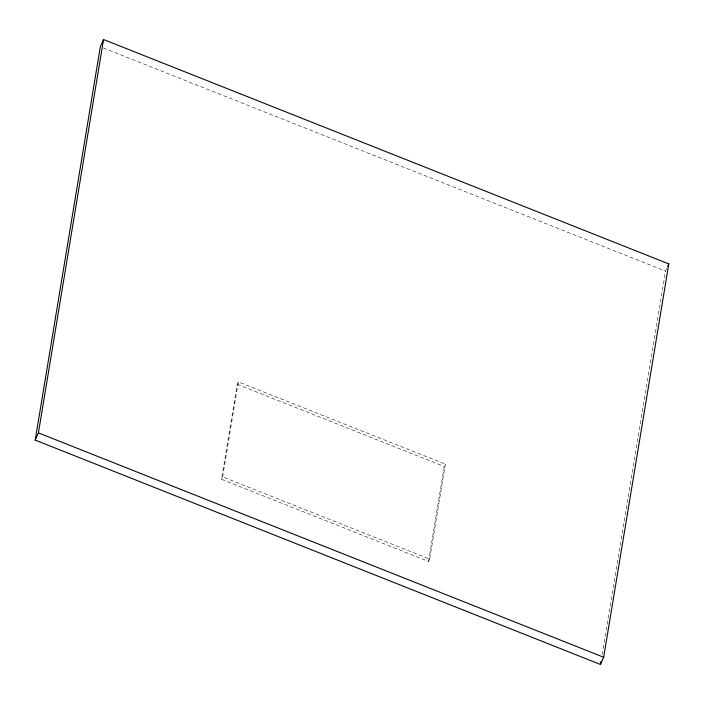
<?xml version="1.0" encoding="UTF-8"?>
<svg xmlns="http://www.w3.org/2000/svg" width="704" height="704" viewBox="0 0 704 704"><rect width="100%" height="100%" fill="white"/><g stroke="black" fill="none" stroke-linecap="round" stroke-linejoin="round"><path stroke-width="0.53" stroke-dasharray="3.52 2.64" d="M429.634 559.055L428.56 561.466L221.522 479.283L237.248 384.305L238.322 381.894L445.394 464.147M222.631 476.942L238.322 381.894M428.56 561.466L444.277 466.488L445.35 464.077L429.669 559.126L222.596 476.872L221.522 479.283M602.07 654.72L665.579 271.119L667.19 267.511M103.382 47.96L665.579 271.119M237.248 384.305L444.277 466.488"/><path stroke-width="1.06" d="M35.2 440.097L100.32 46.746L103.541 39.521L668.8 263.903L603.68 657.254L600.459 664.479L35.2 440.097L38.421 432.881L103.541 39.521M600.459 664.479L600.996 661.223M667.594 266.605L668.8 263.903M38.421 432.881L603.68 657.254"/></g></svg>
